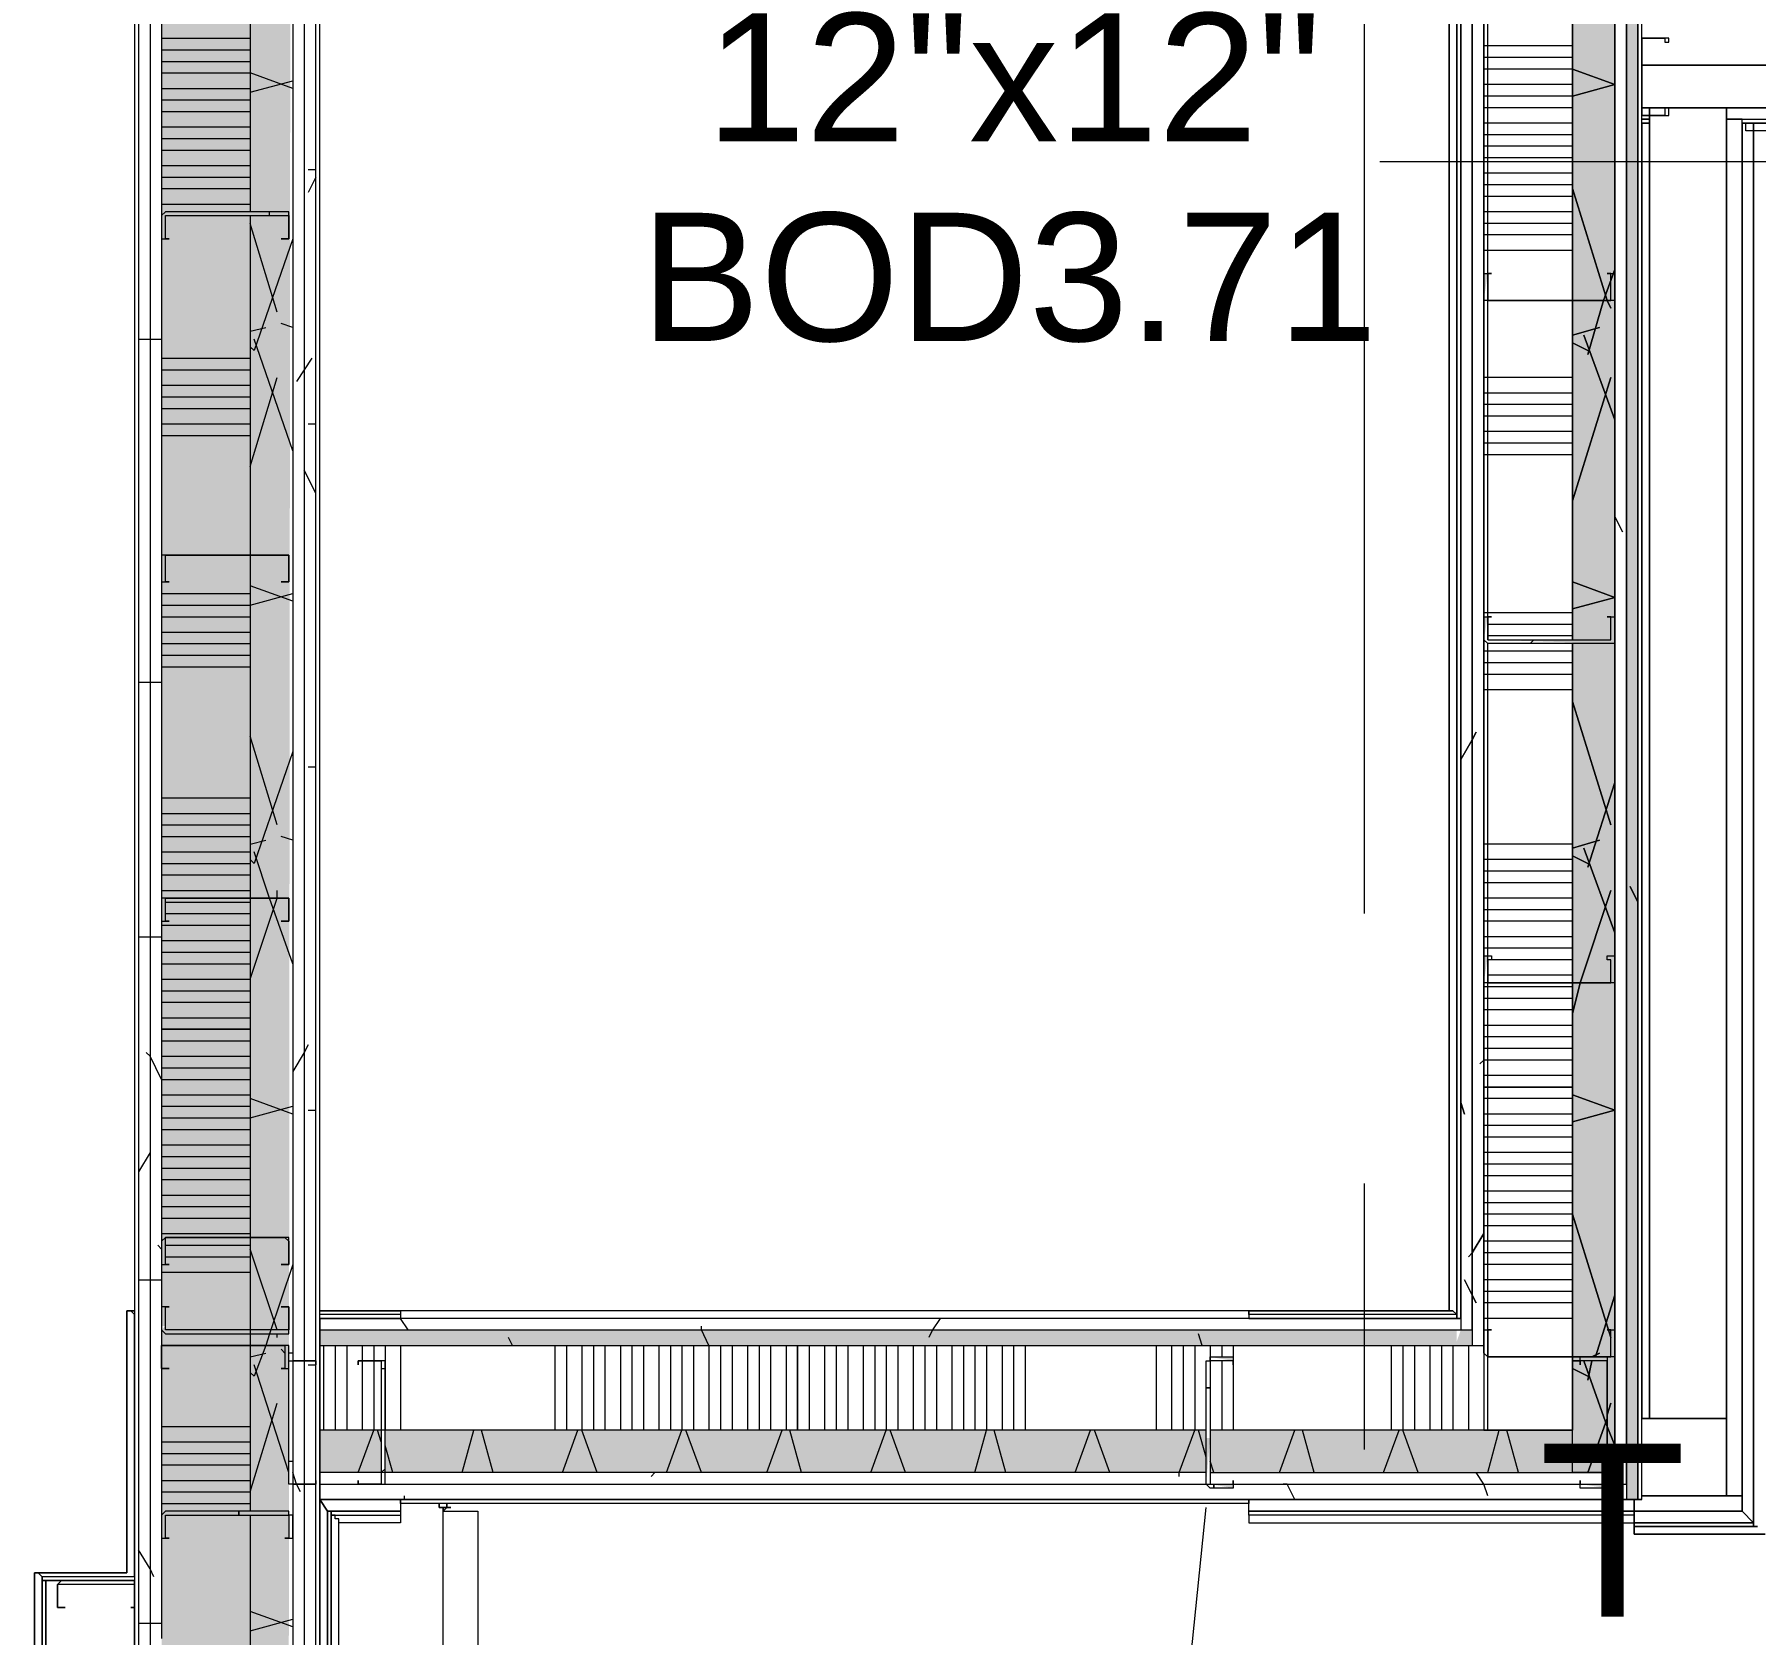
# Model space of a CAD drawing. Header units: metres. Extents: x 29 to 268, y -7 to 151.
# Drawn here: x 63.527 to 65.573, y 28.591 to 30.493 of the extents above; entities that cross this region are included whole.
import ezdxf

# ---------------------------------------------------------------- set-up
doc = ezdxf.new("R2010")
doc.units = ezdxf.units.M
doc.layers.add('HVAC - Ductos', color=5, linetype='Continuous', lineweight=50)
doc.layers.add('PDF2_Geometry', color=7, linetype='Continuous', true_color=0xaaaaaa)
doc.layers.add('PDF2_Solid Fills', color=7, linetype='Continuous', true_color=0xffffff)
doc.layers.add('PDF2_Text', color=7, linetype='Continuous')
doc.styles.add('PDF Helvetica', font='')
doc.styles.get('PDF Helvetica').set_extended_font_data('Helvetica')

msp = doc.modelspace()

# ---------------------------------------------------------------- hatches: boundary and pattern name
at = {"layer": 'PDF2_Solid Fills', "lineweight": 0, "transparency": 33554559}
for points in [[(63.678, 27.3674), (63.7834, 27.3674), (63.7834, 33.7429), (63.678, 33.7429), (63.678, 28.9579), (63.6826, 28.9579), (63.678, 28.9533)], [(63.8292, 28.5592), (63.8338, 33.7429), (63.7834, 33.7429), (63.7834, 27.3674), (63.8292, 27.372), (63.8338, 28.1512), (63.8292, 28.1558), (63.8338, 28.5546)], [(65.4334, 31.2221), (65.438, 32.4733), (65.4197, 32.4733), (65.4197, 28.7516), (65.4334, 28.7516)], [(65.3555, 32.4046), (65.3555, 28.7837), (65.4059, 28.7837), (65.4059, 32.4046)], [(65.2226, 28.9533), (65.218, 28.9396), (65.218, 28.9533), (63.8659, 28.9533), (63.8659, 28.935), (65.2363, 28.935), (65.2363, 28.9533)]]:
    msp.add_hatch(color=256, dxfattribs=at).paths.add_polyline_path(points)
h = msp.add_hatch(color=256, dxfattribs=at)
h.paths.add_polyline_path([(65.2501, 30.1771), (65.2547, 30.2092), (65.2501, 30.2092), (65.2501, 30.1771)])
h.paths.add_polyline_path([(65.4013, 30.2092), (65.4013, 30.1771), (65.4013, 30.1771), (65.4059, 30.2092)])
h = msp.add_hatch(color=256, dxfattribs=at)
h.paths.add_polyline_path([(65.4013, 29.8012), (65.4013, 29.7737), (65.4059, 29.8012)])
h.paths.add_polyline_path([(65.4013, 29.7737), (65.2547, 29.7737), (65.4013, 29.7692)])
h.paths.add_polyline_path([(65.2501, 29.7737), (65.2547, 29.8012), (65.2501, 29.8012)])
h = msp.add_hatch(color=256, dxfattribs=at)
h.paths.add_polyline_path([(65.4013, 29.8012), (65.4013, 29.7737), (65.4059, 29.8012)])
h.paths.add_polyline_path([(65.2547, 29.7737), (65.4013, 29.7692), (65.4013, 29.7737)])
h = msp.add_hatch(color=256, dxfattribs=at)
h.paths.add_polyline_path([(65.2501, 29.3658), (65.2547, 29.3979), (65.2501, 29.3979)])
h.paths.add_polyline_path([(65.4059, 29.3933), (65.4013, 29.3933), (65.4013, 29.3658)])
h = msp.add_hatch(color=256, dxfattribs=at)
h.paths.add_polyline_path([(64.9246, 28.9212), (64.9521, 28.9166), (64.9521, 28.9212)])
h.paths.add_polyline_path([(64.9521, 28.77), (64.9246, 28.77), (64.9521, 28.7654)])
h.paths.add_polyline_path([(64.9246, 28.825), (64.92, 28.825), (64.92, 28.77)])
h = msp.add_hatch(color=256, dxfattribs=at)
h.paths.add_polyline_path([(64.9246, 28.9212), (64.9521, 28.9166), (64.9521, 28.9212)])
h.paths.add_polyline_path([(64.9521, 28.77), (64.9246, 28.77), (64.9521, 28.7654)])
h.paths.add_polyline_path([(64.9246, 28.825), (64.92, 28.825), (64.92, 28.77)])
h = msp.add_hatch(color=256, dxfattribs=at)
h.paths.add_polyline_path([(65.3646, 28.9212), (65.3967, 28.9166), (65.3967, 28.9212)])
h.paths.add_polyline_path([(65.3967, 28.77), (65.3646, 28.77), (65.3967, 28.7654)])
h = msp.add_hatch(color=256, dxfattribs=at)
h.paths.add_polyline_path([(65.3646, 28.9212), (65.3967, 28.9166), (65.3967, 28.9212)])
h.paths.add_polyline_path([(65.3967, 28.77), (65.3646, 28.77), (65.3967, 28.7654)])
h = msp.add_hatch(color=256, dxfattribs=at)
h.paths.add_polyline_path([(63.9392, 28.7837), (63.9392, 28.8342), (63.8659, 28.8342), (63.8659, 28.7837)])
h.paths.add_polyline_path([(64.9246, 28.8342), (64.9246, 28.7837), (65.3555, 28.7837), (65.3555, 28.8342)])
h.paths.add_polyline_path([(63.9438, 28.8342), (63.9438, 28.7837), (64.92, 28.7837), (64.92, 28.8342)])

# ---------------------------------------------------------------- linework, layer by layer
at = {"layer": 'HVAC - Ductos', "lineweight": 0}
msp.add_lwpolyline([(65.8322, 30.342), (65.1263, 30.342)], dxfattribs=at)
at = {"layer": 'PDF2_Geometry', "lineweight": 0}
for points in [[(63.5404, 34.5496), (63.5404, 34.1554), (63.5404, 34.5496), (63.5404, 34.1004), (63.5542, 34.1004), (63.5542, 34.1554), (63.5542, 34.5496), (63.6459, 34.5496), (63.6459, 34.1004), (63.6459, 34.5496), (63.6459, 33.7429), (63.6505, 33.7429), (63.6505, 34.5496), (63.6505, 34.5359), (63.6505, 34.3342), (63.6505, 33.7429), (63.6505, 27.3674)], [(63.8659, 27.372), (63.8659, 33.6925), (63.8659, 33.7429), (63.8659, 33.7842), (63.8659, 34.3342), (65.4059, 34.3342), (65.5709, 34.3342), (65.5709, 34.5541), (65.4059, 34.5541), (63.6459, 34.5541), (63.6459, 34.3342), (63.6459, 33.7429), (63.6459, 27.3674)], [(63.678, 33.9263), (63.678, 34.3296), (63.678, 34.5221), (63.6642, 34.5221), (63.6642, 33.7429), (63.6642, 27.3674), (63.6642, 24.3653), (63.678, 24.3653), (63.8659, 24.3653), (66.2584, 24.3653)], [(72.1022, 34.4717), (72.5056, 34.4717), (72.9135, 34.4717), (73.0326, 34.4717), (73.0326, 34.3663), (66.0659, 34.3663), (65.5709, 34.3663), (65.4059, 34.3663), (63.8338, 34.3663), (63.7834, 34.3663), (63.8338, 34.3663), (63.8338, 34.3525), (63.8338, 34.3342), (63.8338, 33.7429), (63.8338, 27.3674)], [(66.0659, 34.3342), (66.0659, 34.3525), (65.5709, 34.3525), (65.4059, 34.3525), (63.8476, 34.3525), (63.8476, 34.3342), (63.8476, 33.7429), (63.8476, 28.9166), (63.8476, 28.77), (63.8476, 27.3674), (63.8476, 24.5486), (63.8613, 24.5486), (63.8659, 24.5486), (66.2584, 24.5486), (66.6159, 24.5486), (66.6159, 24.567)], [(63.8613, 27.3674), (63.8613, 33.6925), (63.8613, 33.7429), (63.8613, 33.7842), (63.8613, 34.3342), (65.3555, 34.3342), (65.3555, 34.3204), (63.8751, 34.3204), (63.8659, 34.3342), (65.195, 34.3342)], [(65.4334, 28.7516), (65.4334, 31.1258), (65.4334, 31.2175), (65.4334, 32.2717), (65.4334, 32.4733), (65.4334, 32.4871), (65.438, 32.4871), (65.4334, 32.4871), (63.8659, 32.4871)], [(63.8659, 28.77), (65.218, 28.77), (65.4059, 28.77), (65.4197, 28.77), (65.4197, 32.2717), (65.4197, 32.4549), (65.4197, 32.4733), (63.8659, 32.4733)], [(64.9246, 28.7837), (65.218, 28.7837), (65.3555, 28.7837), (65.3967, 28.7837), (65.4059, 28.7837), (65.4059, 32.2717), (65.4059, 32.4046), (65.4059, 32.4549), (65.4013, 32.4549)], [(65.4059, 32.4046), (65.4059, 28.7837), (65.3967, 28.7837), (65.3555, 28.7837), (65.3555, 28.9212), (65.3555, 29.3658), (65.3555, 29.7692), (65.3555, 29.3658), (65.3555, 28.9212), (65.3555, 28.8342), (65.2501, 28.8342), (65.218, 28.8342), (64.9246, 28.8342)], [(63.678, 32.2991), (63.678, 28.935)], [(63.7834, 32.2991), (63.7834, 32.2808), (63.7834, 31.9049), (63.7834, 31.4971), (63.7834, 31.0937), (63.7834, 30.6858), (63.7834, 30.2825)], [(63.8659, 28.935), (65.218, 28.935), (65.2363, 28.935), (65.2501, 28.935), (65.2501, 32.2717), (65.2501, 32.29), (65.2501, 32.3037), (63.8659, 32.3037)], [(65.3555, 29.7737), (65.3555, 30.177), (65.3555, 30.585), (65.3555, 30.9883), (65.3555, 31.3962), (65.3555, 31.7995), (65.3555, 32.2075), (65.3555, 32.3037), (65.2501, 32.3037), (65.2501, 28.8342), (65.3555, 28.8342), (65.3555, 28.9212), (65.3555, 29.3658), (65.3555, 29.7692)], [(65.2547, 29.7737), (65.2547, 30.177), (65.2547, 30.585), (65.2547, 30.9883), (65.2547, 31.3962), (65.2547, 31.7995), (65.2547, 32.2075), (65.2547, 32.3037)], [(63.8659, 28.9533), (65.218, 28.9533), (65.2226, 28.9533), (65.2363, 28.9533), (65.2363, 32.2717), (65.2363, 32.29), (63.8659, 32.29)], [(65.2088, 32.2625), (65.2088, 28.9762), (65.2088, 32.2625), (65.2134, 32.2625), (65.218, 32.2671), (65.218, 32.2717), (65.218, 28.967), (65.2226, 28.967), (65.2226, 32.2717), (63.8659, 32.2717)], [(63.9621, 32.2671), (64.9705, 32.2671), (64.9705, 32.2625), (64.9705, 32.2671), (65.218, 32.2671), (65.218, 28.9716), (65.218, 32.2671)], [(65.2088, 28.9762), (65.2088, 32.2625), (65.2134, 32.2625), (65.218, 32.2671), (65.218, 32.2717), (65.218, 28.967), (65.218, 28.9716), (65.2134, 28.9762), (65.2088, 28.9762), (65.2088, 32.2625), (64.9705, 32.2625), (65.2088, 32.2625), (65.2134, 32.2625), (65.218, 32.2671), (65.218, 32.2717), (64.9705, 32.2717), (65.195, 32.2717)], [(65.218, 28.967), (65.218, 32.2717), (65.218, 28.967)], [(65.218, 28.967), (65.218, 32.2717), (65.218, 28.967)], [(65.108, 30.7179), (65.108, 29.4483)], [(63.678, 30.4888), (63.7834, 30.4888)], [(63.678, 30.475), (63.7834, 30.475)], [(65.3555, 30.4796), (65.2501, 30.4796)], [(63.678, 30.4612), (63.7834, 30.4612)], [(65.3555, 30.4658), (65.2501, 30.4658)], [(65.3555, 30.452), (65.2501, 30.452)], [(63.678, 30.4475), (63.7834, 30.4475)], [(65.3555, 30.4337), (65.2501, 30.4337)], [(63.678, 30.4291), (63.7834, 30.4291)], [(63.678, 30.4154), (63.7834, 30.4154)], [(65.3555, 30.42), (65.2501, 30.42)], [(63.678, 30.4016), (63.7834, 30.4016)], [(65.3555, 30.4062), (65.2501, 30.4062)], [(65.4654, 28.7379), (65.5572, 28.7379), (65.5572, 28.7562), (65.438, 28.7562), (65.5388, 28.7562), (65.5388, 28.8479), (65.4472, 28.8479), (65.4472, 30.397), (65.4472, 30.4062), (65.5388, 30.4062), (65.5388, 30.3925), (68.4401, 30.3925), (73.9402, 30.3925)], [(63.678, 30.3833), (63.7834, 30.3833)], [(64.9705, 28.7333), (64.9705, 28.7287), (64.9705, 28.7241), (65.4288, 28.7241), (65.4288, 28.7379), (65.5572, 28.7379), (65.4288, 28.7379), (65.5572, 28.7379), (65.5709, 28.7241), (65.5709, 30.3879), (65.5572, 30.3879), (65.5572, 28.77), (65.5572, 28.7379), (65.5709, 28.7241), (65.5709, 30.3879), (65.5709, 28.7196), (65.4288, 28.7196), (65.5709, 28.7196), (65.5709, 30.3879), (65.5709, 28.7241), (65.5709, 30.3879), (65.5709, 28.7241), (65.5709, 30.3879), (65.5709, 28.7241), (65.4288, 28.7241), (65.5709, 28.7241), (65.5572, 28.7379), (65.5709, 28.7241), (65.5709, 30.3879), (65.5709, 28.7241), (65.5709, 30.3879), (65.5709, 28.7241), (65.5709, 30.3879), (65.5572, 30.3879), (68.2705, 30.3879)], [(65.3555, 30.3879), (65.2501, 30.3879)], [(65.3555, 30.3741), (65.2501, 30.3741)], [(65.4288, 28.7241), (65.4288, 28.7379), (65.5572, 28.7379), (65.5572, 28.8479), (65.5572, 30.3879), (65.5572, 28.77)], [(65.5572, 30.3879), (65.5572, 30.3879)], [(65.5572, 28.7379), (65.5572, 30.3879), (65.5572, 28.7379)], [(63.678, 30.3696), (63.7834, 30.3696)], [(63.678, 30.3558), (63.7834, 30.3558)], [(65.3555, 30.3604), (65.2501, 30.3604)], [(63.678, 30.3375), (63.7834, 30.3375)], [(65.3555, 30.3466), (65.2501, 30.3466)], [(63.678, 30.3237), (63.7834, 30.3237)], [(63.678, 30.31), (63.7834, 30.31)], [(65.3555, 30.3283), (65.2501, 30.3283)], [(65.3555, 30.3146), (65.2501, 30.3146)], [(63.678, 30.2916), (63.7834, 30.2916)], [(65.3555, 30.3008), (65.2501, 30.3008)], [(63.7834, 30.2779), (63.7834, 29.8745), (63.7834, 29.4666), (63.7834, 29.0633), (63.7834, 28.9487), (63.7834, 28.935), (63.7834, 28.7379)], [(65.3555, 30.2825), (65.2501, 30.2825)], [(65.3555, 30.2687), (65.2501, 30.2687)], [(65.3555, 30.2549), (65.2501, 30.2549)], [(65.3555, 30.2366), (65.2501, 30.2366)], [(65.2592, 30.2092), (65.2592, 30.2092)], [(65.2592, 30.2092), (65.2592, 30.2092)], [(65.3967, 30.2092), (65.3967, 30.2092)], [(65.3967, 30.2092), (65.3967, 30.2092)], [(65.2547, 30.177), (65.2547, 30.177)], [(65.2547, 30.177), (65.2547, 30.177)], [(65.4013, 30.177), (65.4013, 30.177)], [(65.4013, 30.177), (65.4013, 30.177)], [(63.678, 30.1083), (63.7834, 30.1083)], [(63.678, 30.0946), (63.7834, 30.0946)], [(65.3555, 30.0854), (65.2501, 30.0854)], [(63.678, 30.0762), (63.7834, 30.0762)], [(65.3555, 30.067), (65.2501, 30.067)], [(63.678, 30.0625), (63.7834, 30.0625)], [(63.678, 30.0487), (63.7834, 30.0487)], [(65.3555, 30.0533), (65.2501, 30.0533)], [(63.678, 30.0304), (63.7834, 30.0304)], [(65.3555, 30.0396), (65.2501, 30.0396)], [(63.678, 30.0166), (63.7834, 30.0166)], [(65.3555, 30.0212), (65.2501, 30.0212)], [(65.3555, 30.0075), (65.2501, 30.0075)], [(65.3555, 29.9937), (65.2501, 29.9937)], [(63.678, 29.8287), (63.7834, 29.8287)], [(63.678, 29.815), (63.7834, 29.815)], [(63.678, 29.8012), (63.7834, 29.8012)], [(65.3555, 29.8058), (65.2501, 29.8058)], [(65.2592, 29.8012), (65.2592, 29.8012)], [(65.2592, 29.8012), (65.2592, 29.8012)], [(65.3967, 29.8012), (65.3967, 29.8012)], [(65.3967, 29.8012), (65.3967, 29.8012)], [(63.678, 29.7829), (63.7834, 29.7829)], [(65.3555, 29.792), (65.2547, 29.792)], [(65.3555, 29.7783), (65.2547, 29.7783)], [(63.678, 29.7692), (63.7834, 29.7692)], [(65.3555, 29.76), (65.2501, 29.76)], [(65.2547, 29.7737), (65.2547, 29.7737)], [(65.2547, 29.7737), (65.2547, 29.7737)], [(65.2547, 28.8342), (65.2547, 28.9212), (65.2547, 29.3658), (65.2547, 29.7692)], [(65.4013, 29.7737), (65.4013, 29.7737)], [(65.4013, 29.7737), (65.4013, 29.7737)], [(63.678, 29.7554), (63.7834, 29.7554)], [(63.678, 29.7416), (63.7834, 29.7416)], [(65.3555, 29.7462), (65.2501, 29.7462)], [(65.3555, 29.7325), (65.2501, 29.7325)], [(65.3555, 29.7141), (65.2501, 29.7141)], [(63.678, 29.5858), (63.7834, 29.5858)], [(63.678, 29.5674), (63.7834, 29.5674)], [(63.678, 29.5537), (63.7834, 29.5537)], [(63.678, 29.54), (63.7834, 29.54)], [(63.678, 29.5216), (63.7834, 29.5216)], [(65.3555, 29.5308), (65.2501, 29.5308)], [(65.3555, 29.5124), (65.2501, 29.5124)], [(63.678, 29.5079), (63.7834, 29.5079)], [(63.678, 29.4942), (63.7834, 29.4942)], [(65.3555, 29.4987), (65.2501, 29.4987)], [(63.678, 29.4758), (63.7834, 29.4758)], [(65.3555, 29.485), (65.2501, 29.485)], [(63.6826, 29.462), (63.7834, 29.462)], [(65.3555, 29.4666), (65.2501, 29.4666)], [(65.3555, 29.4529), (65.2501, 29.4529)], [(63.678, 29.4345), (63.7834, 29.4345)], [(63.6826, 29.4483), (63.7834, 29.4483)], [(65.3555, 29.4391), (65.2501, 29.4391)], [(63.678, 29.4162), (63.7834, 29.4162)], [(65.3555, 29.4208), (65.2501, 29.4208)], [(63.678, 29.4024), (63.7834, 29.4024)], [(63.678, 29.3887), (63.7834, 29.3887)], [(65.3555, 29.407), (65.2501, 29.407)], [(65.3555, 29.3933), (65.2547, 29.3933)], [(63.678, 29.3704), (63.7834, 29.3704)], [(65.3555, 29.375), (65.2547, 29.375)], [(63.678, 29.3566), (63.7834, 29.3566)], [(65.3555, 29.3612), (65.2501, 29.3612)], [(65.3555, 29.3474), (65.2501, 29.3474)], [(65.2547, 29.3658), (65.2547, 29.3658)], [(65.2547, 29.3658), (65.2547, 29.3658)], [(65.4013, 29.3658), (65.4013, 29.3658)], [(65.4013, 29.3658), (65.4013, 29.3658)], [(63.678, 29.3429), (63.7834, 29.3429)], [(65.3555, 29.3337), (65.2501, 29.3337)], [(63.678, 29.3245), (63.7834, 29.3245)], [(65.3555, 29.3154), (65.2501, 29.3154)], [(63.678, 29.297), (63.7834, 29.297)], [(65.3555, 29.3016), (65.2501, 29.3016)], [(65.3555, 29.2879), (65.2501, 29.2879)], [(63.678, 29.2787), (63.7834, 29.2787)], [(63.678, 29.265), (63.7834, 29.265)], [(65.3555, 29.2741), (65.2501, 29.2741)], [(63.678, 29.2512), (63.7834, 29.2512)], [(65.3555, 29.2558), (65.2501, 29.2558)], [(63.678, 29.2329), (63.7834, 29.2329)], [(65.3555, 29.2283), (65.2501, 29.2283)], [(63.678, 29.2192), (63.7834, 29.2192)], [(63.678, 29.2054), (63.7834, 29.2054)], [(65.3555, 29.21), (65.2501, 29.21)], [(63.678, 29.1916), (63.7834, 29.1916)], [(65.3555, 29.1962), (65.2501, 29.1962)], [(63.678, 29.1733), (63.7834, 29.1733)], [(65.3555, 29.1824), (65.2501, 29.1824)], [(65.3555, 29.1641), (65.2501, 29.1641)], [(63.678, 29.1595), (63.7834, 29.1595)], [(63.678, 29.1458), (63.7834, 29.1458)], [(65.3555, 29.1504), (65.2501, 29.1504)], [(63.678, 29.132), (63.7834, 29.132)], [(65.108, 29.1274), (65.108, 28.8112)], [(65.3555, 29.1366), (65.2501, 29.1366)], [(63.678, 29.1137), (63.7834, 29.1137)], [(65.3555, 29.1183), (65.2501, 29.1183)], [(65.3555, 29.1046), (65.2501, 29.1046)], [(63.678, 29.1), (63.7834, 29.1)], [(63.678, 29.0862), (63.7834, 29.0862)], [(65.3555, 29.0908), (65.2501, 29.0908)], [(63.678, 29.0679), (63.7834, 29.0679)], [(65.3555, 29.077), (65.2501, 29.077)], [(63.6826, 29.0541), (63.7834, 29.0541)], [(63.6826, 29.0404), (63.7834, 29.0404)], [(65.3555, 29.0587), (65.2501, 29.0587)], [(65.3555, 29.045), (65.2501, 29.045)], [(63.678, 29.022), (63.7834, 29.022)], [(65.3555, 29.0312), (65.2501, 29.0312)], [(65.3555, 29.0129), (65.2501, 29.0129)], [(65.3555, 28.9991), (65.2501, 28.9991)], [(65.3555, 28.9854), (65.2501, 28.9854)], [(63.6459, 28.967), (63.6459, 28.9716), (63.6413, 28.9762), (63.6367, 28.9762), (63.6367, 28.6646), (63.5267, 28.6646), (63.6367, 28.6646), (63.6367, 28.9762), (63.6459, 28.9762), (63.6367, 28.9762), (63.6413, 28.9762), (63.6459, 28.9716), (63.6459, 28.967), (63.6459, 27.3674), (63.6459, 28.6554), (63.5359, 28.6554), (63.5359, 24.8603)], [(63.6459, 28.9716), (63.6459, 28.66), (63.5359, 28.66), (63.5359, 24.8603), (63.5359, 28.6554), (63.5359, 28.66), (63.5313, 28.6646), (63.5267, 28.6646), (63.5267, 24.8603), (63.5267, 28.6646), (63.6367, 28.6646)], [(63.6459, 28.66), (63.6459, 28.967), (63.6459, 28.66)], [(65.218, 28.9716), (64.9705, 28.9716), (64.9705, 28.9762), (63.9621, 28.9762), (63.9621, 28.967), (63.8659, 28.967), (63.9621, 28.967)], [(63.9621, 28.9762), (63.8659, 28.9762), (63.9621, 28.9762), (63.9621, 28.9716), (63.8659, 28.9716)], [(65.2226, 28.967), (65.218, 28.967), (63.8659, 28.967)], [(63.9621, 28.9762), (63.9621, 28.9762)], [(63.9621, 28.9762), (63.9621, 28.9762)], [(63.9621, 28.9762), (63.9621, 28.9762)], [(65.195, 28.967), (64.9705, 28.967), (65.218, 28.967), (65.218, 28.9716), (65.2134, 28.9762), (65.2088, 28.9762), (64.9705, 28.9762), (65.2088, 28.9762), (65.2134, 28.9762), (65.218, 28.9716), (65.218, 28.967), (64.9705, 28.967), (65.218, 28.967)], [(64.9705, 28.9762), (64.9705, 28.9762)], [(64.9705, 28.9762), (64.9705, 28.9762)], [(64.9705, 28.9762), (64.9705, 28.9762)], [(64.9705, 28.9762), (64.9705, 28.967)], [(65.218, 28.967), (65.218, 28.967)], [(65.218, 28.967), (65.218, 28.967)], [(65.218, 28.967), (65.218, 28.967)], [(65.3555, 28.967), (65.2501, 28.967)], [(65.2592, 28.9533), (65.2592, 28.9533)], [(65.2592, 28.9533), (65.2592, 28.9533)], [(65.3967, 28.9533), (65.3967, 28.9533)], [(65.3967, 28.9533), (65.3967, 28.9533)], [(63.8705, 28.935), (63.8705, 28.8342)], [(63.8842, 28.935), (63.8842, 28.8342)], [(63.898, 28.935), (63.898, 28.8342)], [(63.9163, 28.935), (63.9163, 28.9166), (63.9163, 28.8342)], [(63.9301, 28.935), (63.9301, 28.9166), (63.9301, 28.8342)], [(63.9438, 28.935), (63.9438, 28.8342)], [(63.9621, 28.935), (63.9621, 28.8342)], [(64.1455, 28.935), (64.1455, 28.8342)], [(64.1592, 28.935), (64.1592, 28.8342)], [(64.1776, 28.935), (64.1776, 28.8342)], [(64.1913, 28.935), (64.1913, 28.8342)], [(64.2051, 28.935), (64.2051, 28.8342)], [(64.2234, 28.935), (64.2234, 28.8342)], [(64.2371, 28.935), (64.2371, 28.8342)], [(64.2509, 28.935), (64.2509, 28.8342)], [(64.2692, 28.935), (64.2692, 28.8342)], [(64.283, 28.935), (64.283, 28.8342)], [(64.2967, 28.935), (64.2967, 28.8342)], [(64.3105, 28.935), (64.3105, 28.8342)], [(64.3288, 28.935), (64.3288, 28.8342)], [(64.3426, 28.935), (64.3426, 28.8342)], [(64.3563, 28.935), (64.3563, 28.8342)], [(64.3746, 28.935), (64.3746, 28.8342)], [(64.3884, 28.935), (64.3884, 28.8342)], [(64.4021, 28.935), (64.4021, 28.8342)], [(64.4205, 28.935), (64.4205, 28.8342)], [(64.448, 28.935), (64.448, 28.8342)], [(64.4663, 28.935), (64.4663, 28.8342)], [(64.4801, 28.935), (64.4801, 28.8342)], [(64.4938, 28.935), (64.4938, 28.8342)], [(64.5121, 28.935), (64.5121, 28.8342)], [(64.5259, 28.935), (64.5259, 28.8342)], [(64.5396, 28.935), (64.5396, 28.8342)], [(64.5534, 28.935), (64.5534, 28.8342)], [(64.5717, 28.935), (64.5717, 28.8342)], [(64.5855, 28.935), (64.5855, 28.8342)], [(64.5993, 28.935), (64.5993, 28.8342)], [(64.6176, 28.935), (64.6176, 28.8342)], [(64.6313, 28.935), (64.6313, 28.8342)], [(64.645, 28.935), (64.645, 28.8342)], [(64.6588, 28.935), (64.6588, 28.8342)], [(64.6772, 28.935), (64.6772, 28.8342)], [(64.6909, 28.935), (64.6909, 28.8342)], [(64.7047, 28.935), (64.7047, 28.8342)], [(64.8605, 28.935), (64.8605, 28.8342)], [(64.8788, 28.935), (64.8788, 28.8342)], [(64.8926, 28.935), (64.8926, 28.8342)], [(64.9063, 28.935), (64.9063, 28.8342)], [(64.9246, 28.935), (64.9246, 28.9166)], [(64.9384, 28.935), (64.9384, 28.9212)], [(64.9522, 28.935), (64.9522, 28.8342)], [(65.1401, 28.935), (65.1401, 28.8342)], [(65.1538, 28.935), (65.1538, 28.8342)], [(65.1676, 28.935), (65.1676, 28.8342)], [(65.1859, 28.935), (65.1859, 28.8342)], [(65.1996, 28.935), (65.1996, 28.8342)], [(65.2134, 28.935), (65.2134, 28.8342)], [(65.2317, 28.935), (65.2317, 28.8342)], [(63.678, 28.9074), (63.678, 28.7333)], [(63.8338, 28.9166), (63.8338, 28.9166)], [(63.8613, 28.912), (63.8613, 28.912)], [(64.9246, 28.9166), (64.9246, 28.9166)], [(64.9246, 28.9166), (64.9246, 28.9166)], [(64.9384, 28.9166), (64.9384, 28.8342)], [(64.9522, 28.912), (64.9522, 28.912)], [(64.9522, 28.912), (64.9522, 28.912)], [(65.3646, 28.912), (65.3646, 28.912)], [(65.3646, 28.912), (65.3646, 28.912)], [(65.3967, 28.9166), (65.3967, 28.9166)], [(65.3967, 28.9166), (65.3967, 28.9166)], [(63.678, 28.8387), (63.7834, 28.8387)], [(63.678, 28.8204), (63.7834, 28.8204)], [(64.92, 28.8342), (63.9392, 28.8342), (63.8659, 28.8342)], [(63.678, 28.8066), (63.7834, 28.8066)], [(63.678, 28.7929), (63.7834, 28.7929)], [(63.678, 28.7745), (63.7834, 28.7745)], [(63.8613, 28.7745), (63.8613, 28.7745)], [(64.92, 28.7837), (63.9392, 28.7837), (63.8659, 28.7837)], [(64.9522, 28.7745), (64.9522, 28.7745)], [(64.9522, 28.7745), (64.9522, 28.7745)], [(65.3646, 28.7745), (65.3646, 28.7745)], [(65.3646, 28.7745), (65.3646, 28.7745)], [(63.678, 28.7608), (63.7834, 28.7608)], [(63.8338, 28.77), (63.8338, 28.77)], [(64.9246, 28.77), (64.9246, 28.77)], [(64.9246, 28.77), (64.9246, 28.77)], [(65.3967, 28.77), (65.3967, 28.77)], [(65.3967, 28.77), (65.3967, 28.77)], [(63.678, 28.747), (63.7834, 28.747)], [(63.7834, 28.7333), (63.7834, 28.5546), (63.7834, 28.1512)], [(65.438, 28.7516), (65.4334, 28.7516), (65.4197, 28.7516), (65.218, 28.7516), (63.8659, 28.7516), (63.8751, 28.7379), (63.9621, 28.7379), (63.9621, 28.7333), (63.9621, 28.7287), (63.9621, 28.7241), (63.8888, 28.7241), (63.8888, 28.7287), (63.8842, 28.7287), (63.8842, 28.7333), (63.8797, 28.7333), (63.9621, 28.7333)], [(63.8659, 28.7516), (63.8659, 27.5049)], [(63.8888, 27.395), (64.943, 27.395), (63.8888, 27.395), (63.8888, 28.7241), (63.8888, 28.7287), (63.8842, 28.7287), (63.8842, 28.7333), (63.8797, 28.7333), (63.8797, 27.3812), (64.943, 27.3812), (63.8751, 27.3812), (64.943, 27.3812), (63.8751, 27.3812), (64.943, 27.3812), (63.8751, 27.3812), (64.943, 27.3812), (63.8797, 27.3812), (63.8797, 28.7379), (63.8797, 27.3858), (63.8797, 28.7379), (63.8797, 27.3812)], [(64.9705, 28.7516), (64.9705, 28.747), (63.9621, 28.747), (63.9621, 28.7516)], [(63.9621, 28.7379), (63.9621, 28.7379)], [(63.9621, 28.7379), (63.9621, 28.7379)], [(63.9621, 28.7333), (63.9621, 28.7333)], [(64.008, 28.747), (64.008, 28.7424), (64.0126, 28.7424), (64.0126, 28.7379), (64.0171, 28.7424), (64.0217, 28.7424), (64.0171, 28.7424), (64.0126, 28.7379), (64.0126, 28.7424), (64.008, 28.7424), (64.008, 28.747), (64.008, 28.7424), (64.0126, 28.7424), (64.0126, 28.7379), (64.0171, 28.7424), (64.0217, 28.7424), (64.0171, 28.7424), (64.0126, 28.7379), (64.0126, 28.7424), (64.008, 28.7424), (64.008, 28.747), (64.008, 28.7424), (64.0126, 28.7424), (64.0126, 28.7379), (64.0171, 28.7424), (64.0217, 28.7424), (64.0171, 28.7424), (64.0126, 28.7379), (64.0126, 28.7424), (64.008, 28.7424), (64.008, 28.747), (64.008, 28.7424), (64.0126, 28.7424), (64.0126, 28.7379), (64.0171, 28.7424), (64.0217, 28.7424), (64.0171, 28.7424), (64.0126, 28.7379), (64.0126, 28.7424), (64.008, 28.7424), (64.008, 28.747), (64.008, 28.7424), (64.0126, 28.7424), (64.0171, 28.7424), (64.0171, 28.747), (64.0171, 28.7424), (64.0126, 28.7424), (64.0171, 28.7424), (64.0171, 28.747), (64.0171, 28.7424), (64.0126, 28.7424), (64.0171, 28.7424), (64.0171, 28.747), (64.0171, 28.7424), (64.0126, 28.7424), (64.0171, 28.7424), (64.0171, 28.747), (64.0171, 28.7424), (64.0126, 28.7424), (64.0171, 28.7424), (64.0171, 28.747), (64.0171, 28.7424), (64.0126, 28.7424), (64.0171, 28.7424), (64.0171, 28.747), (64.0171, 28.7424), (64.0126, 28.7424), (64.0171, 28.7424), (64.0171, 28.747), (64.0171, 28.7424), (64.0126, 28.7424)], [(64.008, 28.7424), (64.0126, 28.7424), (64.0126, 28.7379), (64.0171, 28.7424), (64.0217, 28.7424)], [(64.008, 28.7424), (64.0126, 28.7424), (64.0126, 28.7379), (64.0171, 28.7424), (64.0217, 28.7424)], [(64.008, 28.7424), (64.0126, 28.7424), (64.0126, 28.7379), (64.0171, 28.7424), (64.0217, 28.7424)], [(64.008, 28.7424), (64.0126, 28.7424), (64.0126, 28.7379), (64.0171, 28.7424), (64.0217, 28.7424)], [(64.0126, 28.7424), (64.0126, 28.7424)], [(64.0126, 28.7424), (64.0126, 28.7424)], [(64.0126, 28.7424), (64.0126, 28.7424)], [(64.0126, 28.7424), (64.0126, 28.7424)], [(64.0126, 28.7424), (64.0126, 28.7424)], [(64.0126, 28.7424), (64.0126, 28.7424)], [(64.0126, 28.7424), (64.0126, 28.7424)], [(64.0126, 28.7424), (64.0126, 28.7424)], [(64.0126, 28.7424), (64.0126, 28.7424)], [(64.0126, 28.7424), (64.0126, 28.7424)], [(64.0126, 28.7424), (64.0126, 28.7424)], [(64.0126, 28.7424), (64.0126, 28.7424)], [(64.0126, 28.7424), (64.0126, 28.7424)], [(64.0126, 28.7424), (64.0126, 28.7424)], [(64.0126, 28.7424), (64.0126, 28.7424)], [(64.0126, 28.7424), (64.0126, 28.7424)], [(64.0126, 28.4033), (64.0126, 28.7379), (64.0538, 28.7379), (64.0538, 28.4033)], [(64.7322, 28.1924), (64.7688, 28.2383), (64.8513, 28.3942), (64.9017, 28.5637), (64.92, 28.7424)], [(65.5846, 28.7104), (65.4288, 28.7104), (65.4288, 28.715), (65.4288, 28.7196), (65.4288, 28.7241), (65.4288, 28.7333), (64.9705, 28.7333), (64.9705, 28.7379), (64.9705, 28.7516), (65.4288, 28.7516), (65.4288, 28.7379), (65.4288, 28.7516)], [(64.9705, 28.7379), (64.9705, 28.7379)], [(65.4334, 28.7379), (64.9705, 28.7379)], [(65.4334, 28.7379), (64.9705, 28.7379)], [(64.9705, 28.7379), (64.9705, 28.7379)], [(64.9705, 28.7333), (64.9705, 28.7333)], [(65.218, 28.7516), (65.4197, 28.7516)], [(65.4197, 28.7516), (65.4197, 28.7516)], [(65.4288, 28.7379), (65.5572, 28.7379), (65.4288, 28.7379)], [(65.4288, 28.7333), (65.4288, 28.7241), (65.4288, 28.7196), (65.4288, 28.715), (65.4288, 28.7104), (65.5846, 28.7104)], [(65.5572, 28.7379), (65.5572, 28.7379)], [(65.5572, 28.7379), (65.5572, 28.7379)], [(65.4288, 28.7241), (65.4288, 28.7241)], [(65.4288, 28.7241), (65.4288, 28.7241)], [(65.4288, 28.7196), (65.4288, 28.7196)], [(65.4288, 28.7196), (65.4288, 28.7196)], [(65.5755, 28.7196), (65.5709, 28.7196), (65.5709, 28.7241), (65.5709, 28.7196), (65.5755, 28.7196)], [(65.5755, 28.7196), (65.5709, 28.7196), (65.5755, 28.7196)], [(63.678, 28.7058), (63.678, 28.5866)], [(63.6459, 28.6554), (63.5404, 28.6554), (63.5404, 24.8603), (63.5404, 28.6554), (63.6459, 28.6554), (63.5359, 28.6554), (63.6459, 28.6554), (63.6459, 24.7549), (63.6459, 24.7045)], [(63.6459, 28.6508), (63.6459, 28.6508)], [(63.5634, 28.6233), (63.5634, 28.6233)], [(63.6413, 28.6233), (63.6413, 28.6233)]]:
    msp.add_lwpolyline(points, dxfattribs=at)
for points in [[(63.8659, 28.7516), (65.218, 28.7516), (65.438, 28.7516), (65.438, 31.1258), (65.438, 31.2175), (65.438, 32.2717), (65.438, 32.4871), (63.8659, 32.4871), (63.8659, 32.2717), (65.218, 32.2717), (65.218, 28.967), (63.8659, 28.967)], [(65.438, 28.7516), (65.438, 31.1258), (65.438, 31.2175), (65.438, 32.4871), (65.4334, 32.4871), (65.4334, 31.2175), (65.4334, 31.1258), (65.4334, 28.7516)], [(65.4197, 32.4733), (65.4197, 28.7516), (65.4334, 28.7516), (65.4334, 31.1258), (65.4334, 31.2175), (65.4334, 32.4733)], [(65.4059, 32.4549), (65.4059, 28.77), (65.4197, 28.77), (65.4197, 32.4549)], [(65.3555, 29.7737), (65.3555, 30.177), (65.3555, 30.585), (65.3555, 30.9883), (65.3555, 31.3962), (65.3555, 31.7995), (65.3555, 32.2075), (65.3555, 32.4046), (65.3555, 32.3037), (65.3555, 32.2717), (65.3555, 32.2075), (65.3555, 31.7995), (65.3555, 31.3962), (65.3555, 30.9883), (65.3555, 30.585), (65.3555, 30.177)], [(65.2363, 32.29), (65.2363, 28.935), (65.2501, 28.935), (65.2501, 32.29)], [(65.2226, 32.2717), (65.218, 32.2717), (65.218, 28.967), (65.2226, 28.967)], [(65.2363, 28.9533), (65.2363, 32.2717), (65.2226, 32.2717), (65.2226, 28.9533)], [(65.47, 30.4888), (65.438, 30.4888), (65.438, 30.4016), (65.438, 30.397), (65.47, 30.397), (65.47, 30.4062), (65.4654, 30.4062), (65.4654, 30.397), (65.438, 30.397), (65.438, 30.4016), (65.438, 30.4888), (65.4654, 30.4888), (65.4654, 30.4842), (65.47, 30.4842)], [(66.6159, 30.4566), (66.2126, 30.4566), (65.8047, 30.4566), (65.438, 30.4566), (65.8047, 30.4566), (66.2126, 30.4566)], [(65.4472, 30.3925), (65.438, 30.3925), (65.4472, 30.3925), (65.4472, 30.3879), (65.438, 30.3879), (65.4472, 30.3879), (65.4472, 28.8479), (65.438, 28.8479), (65.4472, 28.8479), (65.5388, 28.8479), (65.5388, 30.4062), (65.8047, 30.4062), (66.2126, 30.4062), (66.6159, 30.4062), (66.2126, 30.4062), (65.8047, 30.4062), (65.438, 30.4062), (65.4472, 30.4062), (65.4472, 30.397)], [(65.5572, 30.3925), (65.5388, 30.3925), (65.5388, 28.7562), (65.5572, 28.7562)], [(65.5572, 30.3879), (65.5572, 30.3925), (68.4401, 30.3925), (68.4401, 30.3879), (68.2705, 30.3879)], [(65.438, 28.8479), (65.438, 30.3879)], [(68.1743, 30.3879), (68.1743, 30.3787), (65.5617, 30.3787), (65.5617, 30.3879)], [(63.8292, 30.2504), (63.8292, 30.2779), (63.8292, 30.2825), (63.8246, 30.2825), (63.6826, 30.2825), (63.678, 30.2779), (63.678, 30.2504), (63.6871, 30.2504), (63.6826, 30.2504), (63.6826, 30.2779), (63.8246, 30.2779), (63.8292, 30.2779), (63.8292, 30.2504), (63.82, 30.2504)], [(65.4059, 30.177), (65.4013, 30.177), (65.2547, 30.177), (65.2501, 30.177), (65.2501, 30.2092), (65.2592, 30.2092), (65.2547, 30.2092), (65.2547, 30.177), (65.4013, 30.177), (65.4013, 30.2092), (65.3967, 30.2092), (65.4059, 30.2092)], [(65.4059, 30.177), (65.4013, 30.177), (65.2547, 30.177), (65.2501, 30.177), (65.2501, 30.2092), (65.2592, 30.2092), (65.2547, 30.2092), (65.2547, 30.177), (65.4013, 30.177), (65.4013, 30.2092), (65.3967, 30.2092), (65.4059, 30.2092)], [(63.8292, 29.8425), (63.8292, 29.8745), (63.8246, 29.8745), (63.6826, 29.8745), (63.678, 29.8745), (63.678, 29.8425), (63.6871, 29.8425), (63.6826, 29.8425), (63.6826, 29.8745), (63.8246, 29.8745), (63.8292, 29.8745), (63.8292, 29.8425), (63.82, 29.8425)], [(65.4059, 29.7737), (65.4059, 29.7692), (65.4013, 29.7692), (65.2547, 29.7692), (65.2501, 29.7737), (65.2501, 29.8012), (65.2592, 29.8012), (65.2547, 29.8012), (65.2547, 29.7737), (65.4013, 29.7737), (65.4013, 29.8012), (65.3967, 29.8012), (65.4059, 29.8012)], [(65.4059, 29.7737), (65.4059, 29.7692), (65.4013, 29.7692), (65.2547, 29.7692), (65.2501, 29.7737), (65.2501, 29.8012), (65.2592, 29.8012), (65.2547, 29.8012), (65.2547, 29.7737), (65.4013, 29.7737), (65.4013, 29.8012), (65.3967, 29.8012), (65.4059, 29.8012)], [(63.8292, 29.4391), (63.8292, 29.4666), (63.8246, 29.4666), (63.6826, 29.4666), (63.678, 29.4666), (63.678, 29.4391), (63.6871, 29.4391), (63.6826, 29.4391), (63.6826, 29.4666), (63.8246, 29.4666), (63.8292, 29.4666), (63.8292, 29.4391), (63.82, 29.4391)], [(65.4059, 29.3658), (65.4013, 29.3658), (65.2547, 29.3658), (65.2501, 29.3658), (65.2501, 29.3979), (65.2592, 29.3979), (65.2592, 29.3933), (65.2547, 29.3933), (65.2547, 29.3658), (65.4013, 29.3658), (65.4013, 29.3933), (65.3967, 29.3933), (65.3967, 29.3979), (65.4059, 29.3979)], [(65.4059, 29.3658), (65.4013, 29.3658), (65.2547, 29.3658), (65.2501, 29.3658), (65.2501, 29.3979), (65.2592, 29.3979), (65.2592, 29.3933), (65.2547, 29.3933), (65.2547, 29.3658), (65.4013, 29.3658), (65.4013, 29.3933), (65.3967, 29.3933), (65.3967, 29.3979), (65.4059, 29.3979)], [(63.7834, 29.3108), (63.678, 29.3108)], [(65.2501, 29.242), (65.3555, 29.242)], [(63.8292, 29.0312), (63.8292, 29.0587), (63.8292, 29.0633), (63.8246, 29.0633), (63.6826, 29.0633), (63.678, 29.0587), (63.678, 29.0312), (63.6871, 29.0312), (63.6826, 29.0312), (63.6826, 29.0587), (63.6826, 29.0633), (63.8246, 29.0633), (63.8292, 29.0587), (63.8292, 29.0312), (63.82, 29.0312)], [(63.678, 28.9808), (63.678, 28.9533), (63.6826, 28.9487), (63.8246, 28.9487), (63.8292, 28.9487), (63.8292, 28.9533), (63.8292, 28.9808), (63.82, 28.9808), (63.8292, 28.9808), (63.8292, 28.9533), (63.8246, 28.9533), (63.6826, 28.9533), (63.6826, 28.9808), (63.6871, 28.9808)], [(63.9621, 28.967), (63.8659, 28.967)], [(65.4059, 28.9258), (65.4059, 28.9212), (65.4013, 28.9212), (65.2547, 28.9212), (65.2501, 28.9258), (65.2501, 28.9533), (65.2592, 28.9533), (65.2547, 28.9533), (65.2547, 28.9258), (65.2547, 28.9212), (65.4013, 28.9212), (65.4013, 28.9258), (65.4013, 28.9533), (65.3967, 28.9533), (65.4059, 28.9533)], [(65.4059, 28.9258), (65.4059, 28.9212), (65.4013, 28.9212), (65.2547, 28.9212), (65.2501, 28.9258), (65.2501, 28.9533), (65.2592, 28.9533), (65.2547, 28.9533), (65.2547, 28.9258), (65.2547, 28.9212), (65.4013, 28.9212), (65.4013, 28.9258), (65.4013, 28.9533), (65.3967, 28.9533), (65.4059, 28.9533)], [(63.8292, 28.9074), (63.8292, 28.935), (63.8246, 28.935), (63.6826, 28.935), (63.678, 28.935), (63.678, 28.9074), (63.6871, 28.9074), (63.678, 28.9074), (63.678, 28.935), (63.6826, 28.935), (63.8246, 28.935), (63.8246, 28.9074), (63.82, 28.9074)], [(64.4342, 28.8342), (64.4342, 28.935)], [(64.9246, 28.7654), (64.92, 28.77), (64.92, 28.9166), (64.9246, 28.9166), (64.9246, 28.9212), (64.9522, 28.9212), (64.9522, 28.912), (64.9522, 28.9166), (64.9246, 28.9166), (64.9246, 28.77), (64.9522, 28.77), (64.9522, 28.7745), (64.9522, 28.7654)], [(64.9246, 28.7654), (64.92, 28.77), (64.92, 28.9166), (64.9246, 28.9166), (64.9246, 28.9212), (64.9522, 28.9212), (64.9522, 28.912), (64.9522, 28.9166), (64.9246, 28.9166), (64.9246, 28.77), (64.9522, 28.77), (64.9522, 28.7745), (64.9522, 28.7654)], [(65.3967, 28.9212), (65.3967, 28.9166), (65.3967, 28.77), (65.3967, 28.7654), (65.3646, 28.7654), (65.3646, 28.7745), (65.3646, 28.77), (65.3967, 28.77), (65.3967, 28.9166), (65.3646, 28.9166), (65.3646, 28.912), (65.3646, 28.9212)], [(65.3967, 28.9212), (65.3967, 28.9166), (65.3967, 28.77), (65.3967, 28.7654), (65.3646, 28.7654), (65.3646, 28.7745), (65.3646, 28.77), (65.3967, 28.77), (65.3967, 28.9166), (65.3646, 28.9166), (65.3646, 28.912), (65.3646, 28.9212)], [(63.8338, 28.77), (63.8292, 28.77), (63.8292, 28.9166), (63.8338, 28.9166), (63.8613, 28.9166), (63.8613, 28.912), (63.8613, 28.9166), (63.8338, 28.9166), (63.8338, 28.77), (63.8613, 28.77)], [(63.9117, 28.77), (63.9392, 28.77), (63.9438, 28.77), (63.9438, 28.9166), (63.9392, 28.9166), (63.9117, 28.9166), (63.9117, 28.912), (63.9117, 28.9166), (63.9392, 28.9166), (63.9392, 28.77), (63.9117, 28.77), (63.9117, 28.7745)], [(63.8613, 28.7745), (63.8613, 28.77)], [(63.8338, 28.7058), (63.8338, 28.7333), (63.8292, 28.7333), (63.8292, 28.7379), (63.6826, 28.7379), (63.678, 28.7333), (63.678, 28.7058), (63.6871, 28.7058), (63.6826, 28.7058), (63.6826, 28.7333), (63.8292, 28.7333), (63.8292, 28.7058), (63.8246, 28.7058)], [(63.8338, 28.7058), (63.8338, 28.7333), (63.8292, 28.7333), (63.8292, 28.7379), (63.6826, 28.7379), (63.678, 28.7333), (63.678, 28.7058), (63.6871, 28.7058), (63.6826, 28.7058), (63.6826, 28.7333), (63.8292, 28.7333), (63.8292, 28.7058), (63.8246, 28.7058)], [(63.8659, 28.7516), (63.9621, 28.7516), (63.9621, 28.7379), (63.8751, 28.7379)], [(63.8751, 28.7379), (63.8751, 27.3812)], [(63.8797, 28.7379), (63.9621, 28.7379)], [(63.8797, 28.7379), (63.9621, 28.7379)], [(64.0217, 28.7424), (64.0171, 28.7424), (64.0126, 28.7379), (64.0126, 28.7424), (64.008, 28.7424), (64.0126, 28.7424), (64.0126, 28.7379), (64.0171, 28.7424)], [(64.0217, 28.7424), (64.0171, 28.7424), (64.0126, 28.7379), (64.0126, 28.7424), (64.008, 28.7424), (64.0126, 28.7424), (64.0126, 28.7379), (64.0171, 28.7424)], [(64.0171, 28.747), (64.0171, 28.7424), (64.0126, 28.7424), (64.0171, 28.7424)], [(64.0171, 28.747), (64.0171, 28.7424), (64.0126, 28.7424), (64.0171, 28.7424)], [(64.0171, 28.747), (64.0171, 28.7424), (64.0126, 28.7424), (64.0171, 28.7424)], [(65.4334, 28.7379), (64.9705, 28.7379)], [(64.9705, 28.7379), (65.4288, 28.7379)], [(65.4288, 28.7379), (65.4288, 28.7241), (65.5709, 28.7241), (65.4288, 28.7241), (65.5709, 28.7241), (65.4288, 28.7241), (65.5709, 28.7241), (65.4288, 28.7241), (65.5709, 28.7241), (65.4288, 28.7241), (65.5709, 28.7241), (65.4288, 28.7241)], [(63.5542, 28.6508), (63.5588, 28.6554), (63.6459, 28.6554), (63.6459, 28.6508), (63.6459, 28.6233), (63.6413, 28.6233), (63.6459, 28.6233), (63.6459, 28.6508), (63.5588, 28.6508), (63.5542, 28.6508), (63.5542, 28.6233)], [(63.5634, 28.6233), (63.5542, 28.6233)]]:
    msp.add_lwpolyline(points, close=True, dxfattribs=at)
at = {"layer": 'PDF2_Geometry', "color": 254, "lineweight": 0, "true_color": 0xdddddd}
for points in [[(65.4059, 30.4337), (65.3555, 30.42), (65.4059, 30.4337), (65.3555, 30.452)], [(65.3555, 30.31), (65.3967, 30.177), (65.4013, 30.1679), (65.3967, 30.177)], [(65.4059, 30.2138), (65.3922, 30.177), (65.3738, 30.1129), (65.3922, 30.177)], [(65.3876, 30.145), (65.3555, 30.1358)], [(65.3555, 30.1266), (65.3738, 30.1175)], [(65.3692, 30.1358), (65.4059, 30.035)], [(65.4013, 30.0854), (65.3555, 29.9388)], [(65.4059, 29.8241), (65.3555, 29.8104), (65.4059, 29.8241), (65.3555, 29.8425)], [(65.3555, 29.7004), (65.4013, 29.5537)], [(65.4059, 29.6041), (65.3738, 29.5033)], [(65.3876, 29.5354), (65.3555, 29.5262)], [(65.3555, 29.517), (65.3738, 29.5079)], [(65.3692, 29.5262), (65.4059, 29.4254)], [(65.4013, 29.4758), (65.3646, 29.3658), (65.3555, 29.3291), (65.3646, 29.3658)], [(65.4059, 29.2146), (65.3555, 29.2008), (65.4059, 29.2146), (65.3555, 29.2329)], [(65.3555, 29.0908), (65.4013, 28.9442)], [(65.4059, 28.9946), (65.383, 28.9212), (65.3784, 28.9212), (65.383, 28.9212)], [(65.3876, 28.9258), (65.3784, 28.9212), (65.3692, 28.9212), (65.3784, 28.9212)], [(65.3646, 28.9166), (65.3555, 28.9166)], [(65.3555, 28.9074), (65.3738, 28.8983)], [(65.3692, 28.9166), (65.3967, 28.8387), (65.4059, 28.8158), (65.3967, 28.8387)], [(65.3784, 28.9166), (65.3738, 28.8937)], [(65.4013, 28.8662), (65.3967, 28.8524)], [(65.3967, 28.8479), (65.3738, 28.7837)]]:
    msp.add_lwpolyline(points, close=True, dxfattribs=at)
for points in [[(63.8338, 30.4291), (63.7834, 30.4475)], [(63.7834, 30.4245), (63.8338, 30.4383)], [(63.8154, 30.1633), (63.7834, 30.2687)], [(63.8338, 30.2504), (63.788, 30.1175), (63.7834, 30.122)], [(63.7834, 30.1404), (63.8017, 30.145)], [(63.8338, 30.145), (63.82, 30.1495)], [(63.8338, 29.9983), (63.788, 30.1312)], [(63.7834, 29.9799), (63.8154, 30.0854)], [(63.8338, 29.8196), (63.7834, 29.8379)], [(63.7834, 29.815), (63.8338, 29.8287)], [(63.8154, 29.5537), (63.7834, 29.6592)], [(63.8338, 29.6408), (63.788, 29.5079), (63.7834, 29.5124)], [(63.7834, 29.5308), (63.8017, 29.5354)], [(63.8338, 29.5354), (63.82, 29.54)], [(65.4059, 29.54), (65.4059, 29.54)], [(65.4059, 29.54), (65.4059, 29.54)], [(63.8338, 29.3887), (63.8063, 29.4666), (63.788, 29.5216)], [(63.7834, 29.3704), (63.8154, 29.4666), (63.8154, 29.4758)], [(63.8338, 29.21), (63.7834, 29.2283)], [(63.7834, 29.2054), (63.8338, 29.2192)], [(63.8154, 28.9533), (63.7834, 29.0495)], [(63.8338, 29.0312), (63.8063, 28.9487), (63.8017, 28.935), (63.788, 28.8983), (63.7834, 28.9029)], [(63.8154, 28.9442), (63.8154, 28.9487)], [(63.7834, 28.9212), (63.8017, 28.9258)], [(63.8246, 28.9258), (63.82, 28.9304)], [(63.8338, 28.9258), (63.8292, 28.9258)], [(63.8292, 28.7837), (63.788, 28.912)], [(63.7834, 28.7608), (63.8154, 28.8662)], [(63.9117, 28.7837), (63.9301, 28.8342)], [(63.9392, 28.8204), (63.9346, 28.8342)], [(63.953, 28.7837), (63.9438, 28.8158)], [(64.0355, 28.7837), (64.0493, 28.8342)], [(64.0721, 28.7837), (64.0584, 28.8342)], [(64.1547, 28.7837), (64.173, 28.8342)], [(64.1959, 28.7837), (64.1776, 28.8342)], [(64.2784, 28.7837), (64.2967, 28.8342)], [(64.3197, 28.7837), (64.3013, 28.8342)], [(64.3976, 28.7837), (64.4159, 28.8342)], [(64.4388, 28.7837), (64.4251, 28.8342)], [(64.5213, 28.7837), (64.5396, 28.8342)], [(64.5626, 28.7837), (64.5442, 28.8342)], [(64.645, 28.7837), (64.6588, 28.8342)], [(64.6817, 28.7837), (64.668, 28.8342)], [(64.7642, 28.7837), (64.7826, 28.8342)], [(64.8055, 28.7837), (64.7872, 28.8342)], [(64.888, 28.7837), (64.9063, 28.8342)], [(64.92, 28.802), (64.9109, 28.8342)], [(65.0072, 28.7837), (65.0255, 28.8342)], [(65.0484, 28.7837), (65.0346, 28.8342)], [(65.1309, 28.7837), (65.1493, 28.8342)], [(65.1722, 28.7837), (65.1538, 28.8342)], [(65.2547, 28.7837), (65.2684, 28.8342)], [(65.2913, 28.7837), (65.2776, 28.8342)], [(64.9292, 28.7837), (64.9246, 28.7974)], [(63.8338, 28.6004), (63.7834, 28.6187)], [(63.7834, 28.5958), (63.8338, 28.6095)]]:
    msp.add_lwpolyline(points, dxfattribs=at)
at = {"layer": 'PDF2_Geometry', "color": 254, "lineweight": 0, "true_color": 0xeaeaea}
for points in [[(63.678, 30.4154), (63.678, 30.4108)], [(63.8521, 30.3329), (63.8613, 30.3329)], [(65.4059, 30.3329), (65.4059, 30.3329)], [(65.4059, 30.3329), (65.4059, 30.3329)], [(63.8613, 30.3237), (63.8521, 30.3054)], [(63.6505, 30.1312), (63.6642, 30.1312), (63.678, 30.1312)], [(63.8567, 30.1083), (63.8476, 30.0946), (63.8384, 30.0808)], [(63.8521, 30.0304), (63.8613, 30.0304)], [(63.8476, 29.9754), (63.8476, 29.9754)], [(63.8613, 29.9479), (63.8476, 29.9754)], [(63.6505, 29.7233), (63.6642, 29.7233), (63.678, 29.7233)], [(65.4059, 29.7233), (65.4059, 29.7233)], [(65.4059, 29.7233), (65.4059, 29.7233)], [(63.8521, 29.6225), (63.8613, 29.6225)], [(65.4059, 29.5216), (65.4059, 29.5216)], [(65.4059, 29.5216), (65.4059, 29.5216)], [(63.6505, 29.4208), (63.6642, 29.4208), (63.678, 29.4208)], [(63.8521, 29.2924), (63.8476, 29.2833), (63.8338, 29.2604)], [(63.678, 29.2512), (63.6642, 29.2787), (63.6596, 29.2833)], [(63.8521, 29.2146), (63.8613, 29.2146)], [(65.4059, 29.2146), (65.4059, 29.2146)], [(65.4059, 29.2146), (65.4059, 29.2146)], [(63.6642, 29.1641), (63.6505, 29.1412)], [(63.678, 29.0495), (63.6734, 29.0541)], [(63.6505, 29.0129), (63.6642, 29.0129), (63.678, 29.0129)], [(63.9713, 28.9533), (63.9621, 28.967)], [(64.6038, 28.967), (64.5947, 28.9533), (64.5901, 28.9442)], [(64.9567, 28.967), (64.9567, 28.967)], [(64.095, 28.935), (64.0904, 28.9442)], [(64.3288, 28.935), (64.3197, 28.9533), (64.3197, 28.9579)], [(64.9154, 28.935), (64.9109, 28.9487)], [(63.8521, 28.912), (63.8613, 28.912)], [(63.843, 28.7608), (63.8384, 28.77), (63.8338, 28.7837)], [(64.2646, 28.7837), (64.26, 28.7791)], [(64.888, 28.7791), (64.888, 28.7837)], [(65.2547, 28.7562), (65.2501, 28.77), (65.2409, 28.7837)], [(63.9667, 28.7516), (63.9667, 28.7562)], [(65.0255, 28.7516), (65.0163, 28.77), (65.0117, 28.77)], [(63.6688, 28.66), (63.6642, 28.6692), (63.6505, 28.692)], [(63.6505, 28.6049), (63.6642, 28.6049), (63.678, 28.6049)]]:
    msp.add_lwpolyline(points, dxfattribs=at)
at = {"layer": 'PDF2_Geometry', "color": 254, "lineweight": 0, "true_color": 0xd2d2d2}
for points in [[(65.438, 30.4016), (65.438, 30.4062)], [(63.8063, 30.2779), (63.8063, 30.2825)], [(65.3326, 30.177), (65.3326, 30.177)], [(65.3326, 30.177), (65.3326, 30.177)], [(63.7146, 29.0633), (63.7146, 29.0633)], [(63.6826, 29.0312), (63.6826, 29.0312)], [(63.9392, 28.9074), (63.9438, 28.9074)], [(63.8292, 28.7974), (63.8338, 28.7974)], [(63.9392, 28.7837), (63.9438, 28.7883)], [(63.9255, 28.77), (63.9255, 28.77)]]:
    msp.add_lwpolyline(points, dxfattribs=at)
at = {"layer": 'PDF2_Geometry', "color": 254, "lineweight": 0, "true_color": 0xeaeaea}
for points in [[(65.4059, 29.9204), (65.4151, 29.902)], [(65.2363, 29.6546), (65.2409, 29.6638), (65.2363, 29.6546), (65.2226, 29.6316)], [(65.4243, 29.4804), (65.4334, 29.462)], [(65.2501, 29.3796), (65.2501, 29.3704)], [(65.2455, 29.2696), (65.2501, 29.2741)], [(65.2226, 29.2237), (65.2272, 29.21)], [(65.2363, 29.045), (65.2501, 29.0679), (65.2363, 29.045), (65.2317, 29.0404)], [(65.2363, 28.9946), (65.2409, 28.9854), (65.2363, 28.9946), (65.2272, 29.0129)]]:
    msp.add_lwpolyline(points, close=True, dxfattribs=at)
at = {"layer": 'PDF2_Geometry', "color": 254, "lineweight": 0, "true_color": 0xd2d2d2}
for points in [[(65.3096, 29.7737), (65.3051, 29.7692)], [(64.9522, 28.9166), (64.9522, 28.912)], [(64.9246, 28.8845), (64.92, 28.8845)], [(65.3967, 28.857), (65.3967, 28.8524)], [(64.9292, 28.77), (64.9292, 28.7654)], [(63.7697, 28.7379), (63.7697, 28.7333)]]:
    msp.add_lwpolyline(points, close=True, dxfattribs=at)

# ---------------------------------------------------------------- texts
at = {"layer": 'PDF2_Text', "lineweight": 0, "attachment_point": 4, "style": 'PDF Helvetica'}
for s, insert, char_height in [('12"x12"', (64.3254, 30.4423), 0.15247), ('BOD3.71', (64.2475, 30.204), 0.15247), ('T', (65.3155, 28.7153), 0.2055)]:
    msp.add_mtext(s, dxfattribs=dict(at, insert=insert, char_height=char_height))

doc.saveas('drawing.dxf')
